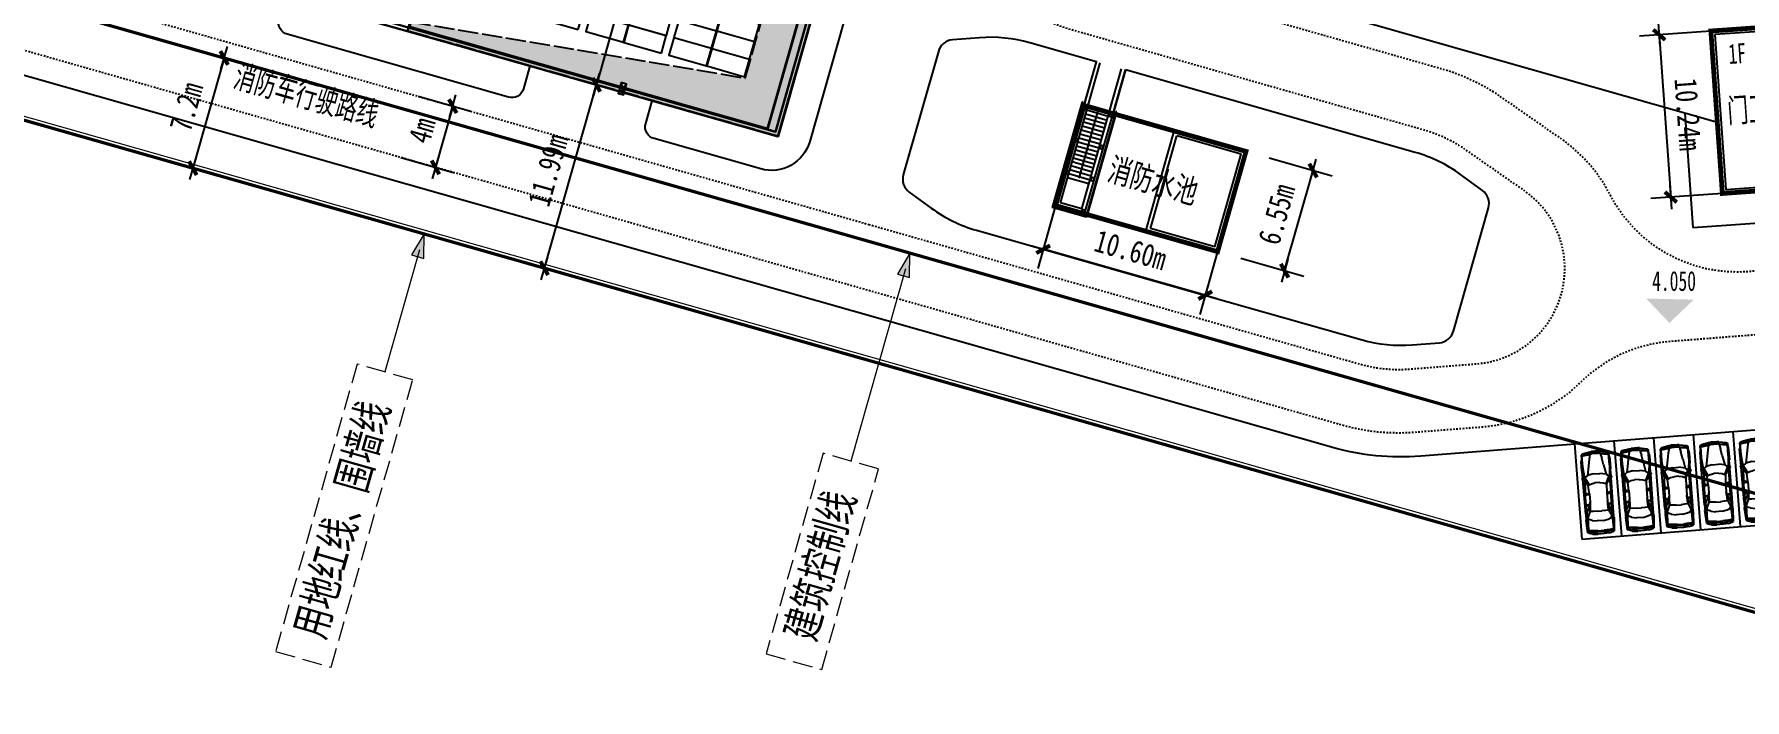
# Model space of a CAD drawing. Header units: millimetres. Extents: x 221342 to 221936, y -165780 to -165359.
# Drawn here: x 221670.4 to 221778.1, y -165635.7 to -165593.9 of the extents above; entities that cross this region are included whole.
import ezdxf
from ezdxf.enums import TextEntityAlignment as Align

# ---------------------------------------------------------------- set-up
doc = ezdxf.new("R2010")
doc.units = ezdxf.units.MM
for name, pattern in [('CENTER', [5.08, 3.175, -0.635, 0.635, -0.635]), ('DASH', [0.35, 0.25, -0.1]), ('DASHED', [1.524, 1.27, -0.254])]:
    doc.linetypes.add(name, pattern=pattern)
doc.layers.add('0-道路', color=22, linetype='Continuous', lineweight=0)
for name, color, linetype in [('JZ-楼梯', 15, 'Continuous'), ('PUB_DIM', 3, 'Continuous'), ('PUB_TEXT', 7, 'Continuous'), ('sgt-室外', 47, 'Continuous'), ('SOLID_HATCH', 251, 'Continuous'), ('WALL', 51, 'Continuous'), ('WINDOW', 150, 'Continuous'), ('zt-道路', 240, 'Continuous'), ('包边板', 8, 'Continuous'), ('单元区域外轮廓', 7, 'ByLayer'), ('屋脊线', 7, 'ByLayer'), ('柱', 2, 'Continuous'), ('消防车道', 3, 'Continuous'), ('组件', 7, 'ByLayer'), ('轴网标注', 240, 'Continuous'), ('逆变器', 7, 'ByLayer'), ('阴影', 8, 'DASHED')]:
    doc.layers.add(name, color=color, linetype=linetype)
doc.styles.add('-仿宋_GB2312', font='', dxfattribs={"width": 0.8})
doc.styles.add('-黑体', font='', dxfattribs={"width": 0.7})
doc.styles.add('dim_font', font='SIMPLEX.shx', dxfattribs={"width": 0.8})
doc.styles.get('-仿宋_GB2312').set_extended_font_data('FangSong_GB2312')
doc.styles.get('-黑体').set_extended_font_data('SimHei')
doc.dimstyles.new('AXIS150', dxfattribs={"dimscale": 1.5, "dimtxt": 300, "dimasz": 1, "dimexe": 250, "dimexo": 300, "dimgap": 150, "dimtad": 1, "dimdec": 0, "dimtxsty": 'dim_font', "dimblk": '_DIMX', "dimblk1": '_DIMX', "dimblk2": '_DIMX', "dimcen": 2.5, "dimse1": 1, "dimse2": 1, "dimclrt": 9, "dimazin": 3, "dimtfac": 1, "dimtdec": 0, "dimtix": 1, "dimtmove": 2, "dimatfit": 3, "dimldrblk": '_DIMX'})

# ---------------------------------------------------------------- blocks, each defined once
blk = doc.blocks.new('_DIMX')
blk.add_line((-150, 0), (150, 0))
at = {"const_width": 50}
blk.add_lwpolyline([(-70, -70), (70, 70)], dxfattribs=at)
blk = doc.blocks.new('*D165')
at = {"layer": 'Defpoints', "color": 0, "linetype": 'Continuous', "transparency": 16777216}
for p in [(221718.3, -165541.9), (221702.87, -165596.23), (221705.77, -165597.06)]:
    blk.add_point(p, dxfattribs=at)
at = {"layer": '轴网标注', "color": 0, "linetype": 'Continuous', "lineweight": -2, "transparency": 16777216}
for p, q in [((221721.2, -165542.73), (221705.77, -165597.05)), ((221718.3, -165541.9), (221722.4, -165543.07)), ((221702.87, -165596.23), (221706.97, -165597.4))]:
    blk.add_line(p, q, dxfattribs=at)
at = {"layer": '轴网标注', "color": 0, "linetype": 'Continuous', "lineweight": -2, "transparency": 16777216, "xscale": 0.005, "yscale": 0.005, "zscale": 0.005}
for p, rotation in [((221721.2, -165542.73), 74.14276208731073), ((221705.77, -165597.06), 254.1427620873107)]:
    blk.add_blockref('_DIMX', p, dxfattribs=dict(at, rotation=rotation))
at = {"layer": '轴网标注', "color": 9, "linetype": 'Continuous', "transparency": 16777216, "insert": (221712.09, -165569.5), "char_height": 1.4, "attachment_point": 5, "rotation": 74.1428, "style": '-仿宋_GB2312'}
blk.add_mtext('\\A1;56.48m', dxfattribs=at)
blk = doc.blocks.new('*D151')
at = {"layer": 'Defpoints', "color": 0, "linetype": 'Continuous', "transparency": 16777216}
for p in [(221680.89, -165594.96), (221678.92, -165601.89), (221680.37, -165602.3)]:
    blk.add_point(p, dxfattribs=at)
at = {"layer": '轴网标注', "color": 0, "linetype": 'Continuous', "lineweight": -2, "transparency": 16777216}
for p, q in [((221682.34, -165595.38), (221680.37, -165602.3)), ((221680.89, -165594.96), (221683.54, -165595.72)), ((221678.92, -165601.89), (221681.57, -165602.64))]:
    blk.add_line(p, q, dxfattribs=at)
at = {"layer": '轴网标注', "color": 0, "linetype": 'Continuous', "lineweight": -2, "transparency": 16777216, "xscale": 0.005, "yscale": 0.005, "zscale": 0.005}
for p, rotation in [((221682.34, -165595.37), 74.14276208731073), ((221680.37, -165602.3), 254.1427620873107)]:
    blk.add_blockref('_DIMX', p, dxfattribs=dict(at, rotation=rotation))
at = {"layer": '轴网标注', "color": 9, "linetype": 'Continuous', "transparency": 16777216, "insert": (221679.96, -165598.44), "char_height": 1.4, "attachment_point": 5, "rotation": 74.1428, "style": '-仿宋_GB2312'}
blk.add_mtext('\\A1;7.2m', dxfattribs=at)
blk = doc.blocks.new('*D153')
at = {"layer": 'Defpoints', "color": 0, "linetype": 'Continuous', "transparency": 16777216}
for p in [(221775.93, -165593.68), (221773.41, -165604.12), (221776.66, -165603.89)]:
    blk.add_point(p, dxfattribs=at)
at = {"layer": '轴网标注', "color": 0, "linetype": 'Continuous', "lineweight": -2, "transparency": 16777216}
for p, q in [((221775.93, -165593.68), (221771.43, -165593.99)), ((221772.68, -165593.91), (221773.41, -165604.12)), ((221776.66, -165603.89), (221772.16, -165604.21))]:
    blk.add_line(p, q, dxfattribs=at)
at = {"layer": '轴网标注', "color": 0, "linetype": 'Continuous', "lineweight": -2, "transparency": 16777216, "xscale": 0.005, "yscale": 0.005, "zscale": 0.005}
for p, rotation in [((221772.68, -165593.91), 94.05406176761927), ((221773.41, -165604.12), 274.0540617676193)]:
    blk.add_blockref('_DIMX', p, dxfattribs=dict(at, rotation=rotation))
at = {"layer": '轴网标注', "color": 9, "linetype": 'Continuous', "transparency": 16777216, "insert": (221774.49, -165598.91), "char_height": 1.4, "attachment_point": 5, "rotation": 274.0541, "style": '-仿宋_GB2312'}
blk.add_mtext('\\A1;10.24m', dxfattribs=at)
blk = doc.blocks.new('_F27')
for p, q in [((-2489, 522), (-2514, 196)), ((-2514, -206), (-2514, 196)), ((-2489, 522), (-2426, 736)), ((-2426, 736), (-2389, 824)), ((-2389, 824), (-1610, 874)), ((-2389, 824), (-1560, 874)), ((-2264, 812), (-2389, 824)), ((-2364, 522), (-2389, 196)), ((-2389, -206), (-2389, 196)), ((-2326, 736), (-2364, 522)), ((-2326, 736), (-2351, 596)), ((-2351, 594), (-2351, 596)), ((-2326, 736), (-2288, 811)), ((-2301, 196), (-2276, 522)), ((-2301, 196), (-2301, -206)), ((-2200, 786), (-2288, 811)), ((-2276, 522), (-2238, 736)), ((-2200, 786), (-2238, 736)), ((-1560, 874), (-2212, 815)), ((-2208, 815), (-2211, 814)), ((-1660, 862), (-2208, 815)), ((-1446, 761), (-2200, 786)), ((-1622, 510), (-1685, 196)), ((-1685, -206), (-1685, 196)), ((-1560, 874), (-1660, 862)), ((-1622, 510), (-1547, 698)), ((-1617, 869), (-1620, 866)), ((-1208, 874), (-1610, 874)), ((-1547, 698), (-1446, 761)), ((-1145, 799), (-1446, 761)), ((-1019, 572), (-1446, 761)), ((-1208, 874), (980, 889)), ((-1145, 799), (-682, 557)), ((-1145, 799), (124, 799)), ((-1082, 145), (-1070, 371)), ((-1082, 145), (-1082, -156)), ((-1070, 371), (-1057, 510)), ((-1019, 572), (-1057, 510)), ((-680, 556), (-1019, 572)), ((-1019, 572), (-479, 547)), ((-743, 849), (-793, 874)), ((-730, 799), (-743, 849)), ((-630, 555), (-730, 799)), ((-680, 556), (-630, 555)), ((-642, 799), (-605, 554)), ((-605, 554), (-630, 555)), ((-479, 547), (-605, 554)), ((61, 547), (-479, 547)), ((-2, 547), (-27, 877)), ((124, 799), (61, 547)), ((61, 547), (564, 572)), ((941, 773), (124, 799)), ((564, 572), (941, 773)), ((564, 572), (614, 522)), ((1079, 748), (614, 522)), ((614, 522), (677, 371)), ((677, 371), (714, 145)), ((714, -156), (714, 145)), ((941, 773), (941, 874)), ((983, 777), (941, 773)), ((941, 773), (987, 765)), ((980, 902), (995, 790)), ((980, 790), (980, 898)), ((995, 790), (980, 790)), ((980, 790), (992, 746)), ((984, 905), (1020, 939)), ((992, 746), (1021, 747)), ((995, 790), (1022, 746)), ((1022, 748), (995, 790)), ((1021, 747), (1022, 748)), ((1053, 768), (1022, 746)), ((1036, 935), (1062, 857)), ((1036, 756), (1079, 748)), ((1051, 889), (1497, 893)), ((1057, 776), (1062, 857)), ((1770, 849), (1058, 784)), ((1204, 585), (1079, 748)), ((1795, 472), (1204, 585)), ((1280, 196), (1204, 585)), ((1280, 196), (1280, -206)), ((1506, 899), (2121, 899)), ((2461, 849), (1770, 849)), ((2222, 397), (1795, 472)), ((2272, 876), (2121, 899)), ((2523, 321), (2222, 397)), ((2272, 876), (2272, 874)), ((2437, 851), (2272, 876)), ((2511, 874), (2287, 874)), ((2398, 849), (2461, 773)), ((2437, 850), (2433, 851)), ((2498, 773), (2436, 849)), ((2511, 874), (2450, 850)), ((2461, 773), (2523, 321)), ((2561, 321), (2498, 773)), ((2599, 773), (2511, 874)), ((2523, 321), (2586, 321)), ((2523, 321), (2561, 196)), ((2580, 196), (2542, 321)), ((2561, 196), (2561, -206)), ((2611, 196), (2574, 321)), ((2580, 321), (2618, 196)), ((2580, 196), (2580, -206)), ((2599, 773), (2687, 321)), ((2611, 196), (2611, -206)), ((2618, -206), (2618, 196)), ((2687, 321), (2699, 196)), ((2699, -206), (2699, 196)), ((-2489, -533), (-2514, -206)), ((-2489, -533), (-2426, -747)), ((-2426, -747), (-2389, -835)), ((-2389, -206), (-2364, -533)), ((-2389, -835), (-2264, -823)), ((-1560, -885), (-2389, -835)), ((-1610, -885), (-2389, -835)), ((-2326, -747), (-2364, -533)), ((-2351, -607), (-2351, -605)), ((-2351, -607), (-2326, -747)), ((-2326, -747), (-2288, -822)), ((-2276, -533), (-2301, -206)), ((-2288, -822), (-2200, -797)), ((-2276, -533), (-2238, -747)), ((-2200, -797), (-2238, -747)), ((-2212, -826), (-1560, -885)), ((-2208, -826), (-2211, -825)), ((-1660, -872), (-2208, -826)), ((-1446, -772), (-2200, -797)), ((-1685, -206), (-1622, -520)), ((-1560, -885), (-1660, -872)), ((-1622, -520), (-1547, -709)), ((-1621, -877), (-1617, -880)), ((-1610, -885), (-1208, -885)), ((-1547, -709), (-1446, -772)), ((-1019, -583), (-1446, -772)), ((-1145, -809), (-1446, -772)), ((-1208, -885), (980, -900)), ((-682, -568), (-1145, -809)), ((-1145, -809), (124, -809)), ((-1070, -382), (-1082, -156)), ((-1057, -520), (-1070, -382)), ((-1019, -583), (-1057, -520)), ((-479, -558), (-1019, -583)), ((-1019, -583), (-680, -567)), ((-743, -860), (-793, -885)), ((-743, -860), (-730, -809)), ((-730, -809), (-630, -566)), ((-680, -567), (-682, -568)), ((-680, -567), (-630, -566)), ((-605, -565), (-642, -809)), ((-630, -566), (-605, -565)), ((-605, -565), (-479, -558)), ((61, -558), (-479, -558)), ((-2, -558), (-27, -884)), ((61, -558), (124, -809)), ((564, -583), (61, -558)), ((941, -784), (124, -809)), ((614, -533), (564, -583)), ((564, -583), (941, -784)), ((677, -382), (614, -533)), ((1079, -759), (614, -533)), ((714, -156), (677, -382)), ((987, -776), (941, -784)), ((983, -788), (941, -784)), ((941, -885), (941, -784)), ((992, -757), (980, -800)), ((995, -800), (980, -800)), ((995, -800), (980, -913)), ((980, -909), (980, -800)), ((984, -916), (1020, -950)), ((992, -757), (1021, -758)), ((995, -800), (1022, -757)), ((1022, -758), (995, -800)), ((1021, -758), (1022, -758)), ((1022, -757), (1053, -779)), ((1036, -767), (1079, -759)), ((1036, -946), (1062, -867)), ((1051, -901), (1497, -904)), ((1057, -787), (1062, -867)), ((1770, -860), (1058, -795)), ((1204, -596), (1079, -759)), ((1204, -596), (1280, -206)), ((1795, -483), (1204, -596)), ((2121, -910), (1506, -910)), ((1770, -860), (2461, -860)), ((1795, -483), (2222, -407)), ((2121, -910), (2272, -887)), ((2270, -887), (2121, -910)), ((2523, -332), (2222, -407)), ((2437, -861), (2272, -887)), ((2272, -885), (2272, -887)), ((2285, -885), (2511, -885)), ((2398, -860), (2461, -784)), ((2436, -860), (2498, -784)), ((2437, -861), (2436, -860)), ((2450, -861), (2511, -885)), ((2523, -332), (2461, -784)), ((2561, -332), (2498, -784)), ((2599, -784), (2511, -885)), ((2523, -332), (2561, -206)), ((2586, -332), (2523, -332)), ((2580, -206), (2542, -332)), ((2618, -6), (2561, -6)), ((2574, -332), (2611, -206)), ((2618, -206), (2580, -332)), ((2687, -332), (2599, -784)), ((2687, -332), (2699, -206))]:
    blk.add_line(p, q)
for centre, start, end in [((990, 898), 132.96497, 179.74535), ((1027, 932), 18.15727, 132.96497), ((1047, 776), 305.15418, 356.86364), ((990, -909), 180.25465, 227.03503), ((1027, -942), 227.03503, 341.84273), ((1047, -787), 3.17983, 54.84582)]:
    blk.add_arc(centre, 10, start, end)
at = {"width": 0.8, "flags": 9}
for tag in ['XSIZE', 'YSIZE']:
    blk.add_attdef(tag, (0, 0), '', height=0.5, dxfattribs=at)
blk = doc.blocks.new('*D124')
at = {"layer": 'Defpoints', "color": 0, "linetype": 'Continuous', "transparency": 16777216}
for p in [(221702.87, -165596.23), (221705.77, -165597.06), (221699.6, -165607.76)]:
    blk.add_point(p, dxfattribs=at)
at = {"layer": '轴网标注', "color": 0, "linetype": 'Continuous', "lineweight": -2, "transparency": 16777216}
for p, q in [((221702.87, -165596.23), (221706.97, -165597.4)), ((221702.5, -165608.58), (221705.77, -165597.06)), ((221699.6, -165607.76), (221703.7, -165608.93))]:
    blk.add_line(p, q, dxfattribs=at)
at = {"layer": '轴网标注', "color": 0, "linetype": 'Continuous', "lineweight": -2, "transparency": 16777216, "xscale": 0.005, "yscale": 0.005, "zscale": 0.005}
for p, rotation in [((221705.77, -165597.06), 74.14276208731069), ((221702.49, -165608.59), 254.1427620873107)]:
    blk.add_blockref('_DIMX', p, dxfattribs=dict(at, rotation=rotation))
at = {"layer": '轴网标注', "color": 9, "linetype": 'Continuous', "transparency": 16777216, "insert": (221702.74, -165602.43), "char_height": 1.4, "attachment_point": 5, "rotation": 74.1428, "style": '-仿宋_GB2312'}
blk.add_mtext('\\A1;11.99m', dxfattribs=at)
blk = doc.blocks.new('_ARROW')
blk.add_solid([(0, 0), (-1, 0.1), (-1, -0.1)])
blk = doc.blocks.new('*D125')
at = {"layer": 'Defpoints', "color": 0, "linetype": 'Continuous', "transparency": 16777216}
for p in [(221734.68, -165604.65), (221733.9, -165607.4), (221744.88, -165607.55)]:
    blk.add_point(p, dxfattribs=at)
at = {"layer": '轴网标注', "color": 0, "linetype": 'Continuous', "lineweight": -2, "transparency": 16777216}
for p, q in [((221734.68, -165604.65), (221733.56, -165608.6)), ((221744.09, -165610.29), (221733.91, -165607.4)), ((221744.88, -165607.55), (221743.76, -165611.5))]:
    blk.add_line(p, q, dxfattribs=at)
at = {"layer": '轴网标注', "color": 0, "linetype": 'Continuous', "lineweight": -2, "transparency": 16777216, "xscale": 0.005, "yscale": 0.005, "zscale": 0.005}
for p, rotation in [((221733.9, -165607.4), 164.1427625761191), ((221744.1, -165610.29), 344.1427625761191)]:
    blk.add_blockref('_DIMX', p, dxfattribs=dict(at, rotation=rotation))
at = {"layer": '轴网标注', "color": 9, "linetype": 'Continuous', "transparency": 16777216, "insert": (221739.4, -165607.45), "char_height": 1.4, "attachment_point": 5, "rotation": 344.1428, "style": '-仿宋_GB2312'}
blk.add_mtext('\\A1;10.60m', dxfattribs=at)
blk = doc.blocks.new('*D126')
at = {"layer": 'Defpoints', "color": 0, "linetype": 'Continuous', "transparency": 16777216}
for p in [(221748.13, -165601.66), (221750.89, -165602.45), (221746.34, -165607.96)]:
    blk.add_point(p, dxfattribs=at)
at = {"layer": '轴网标注', "color": 0, "linetype": 'Continuous', "lineweight": -2, "transparency": 16777216}
for p, q in [((221748.13, -165601.66), (221752.09, -165602.79)), ((221749.1, -165608.74), (221750.89, -165602.45)), ((221746.34, -165607.96), (221750.31, -165609.09))]:
    blk.add_line(p, q, dxfattribs=at)
at = {"layer": '轴网标注', "color": 0, "linetype": 'Continuous', "lineweight": -2, "transparency": 16777216, "xscale": 0.005, "yscale": 0.005, "zscale": 0.005}
for p, rotation in [((221750.89, -165602.45), 74.14276257537598), ((221749.1, -165608.75), 254.142762575376)]:
    blk.add_blockref('_DIMX', p, dxfattribs=dict(at, rotation=rotation))
at = {"layer": '轴网标注', "color": 9, "linetype": 'Continuous', "transparency": 16777216, "insert": (221748.6, -165605.2), "char_height": 1.4, "attachment_point": 5, "rotation": 74.1428, "style": '-仿宋_GB2312'}
blk.add_mtext('\\A1;6.55m', dxfattribs=at)
blk = doc.blocks.new('*D116')
at = {"layer": 'Defpoints', "color": 0, "linetype": 'Continuous', "transparency": 16777216}
for p in [(221694.55, -165597.78), (221693.46, -165601.63), (221695.64, -165602.25)]:
    blk.add_point(p, dxfattribs=at)
at = {"layer": '轴网标注', "color": 0, "linetype": 'Continuous', "lineweight": -2, "transparency": 16777216}
for p, q in [((221694.55, -165597.78), (221697.93, -165598.74)), ((221696.73, -165598.4), (221695.64, -165602.24)), ((221693.46, -165601.63), (221696.84, -165602.59))]:
    blk.add_line(p, q, dxfattribs=at)
at = {"layer": '轴网标注', "color": 0, "linetype": 'Continuous', "lineweight": -2, "transparency": 16777216, "xscale": 0.005, "yscale": 0.005, "zscale": 0.005}
for p, rotation in [((221696.73, -165598.4), 74.14276257570366), ((221695.64, -165602.25), 254.1427625757036)]:
    blk.add_blockref('_DIMX', p, dxfattribs=dict(at, rotation=rotation))
at = {"layer": '轴网标注', "color": 9, "linetype": 'Continuous', "transparency": 16777216, "insert": (221694.79, -165599.93), "char_height": 1.4, "attachment_point": 5, "rotation": 74.1428, "style": '-仿宋_GB2312'}
blk.add_mtext('\\A1;4m', dxfattribs=at)
blk = doc.blocks.new('*U36')
at = {"layer": '单元区域外轮廓', "color": 2}
for points in [[(68500, 79879, 22250), (116980, 79879, 22250), (116980, 31759, 22250), (68500, 31759, 22250), (68500, 79879, 22250)], [(68500, 79879, 23700), (116980, 79879, 23700), (116980, 31759, 23700), (68500, 31759, 23700), (68500, 79879, 23700)]]:
    blk.add_polyline3d(points, close=True, dxfattribs=at)
at = {"flags": 1}
for tag in ['unit_id', 'unit_name', 'parapet_height', 'ground_elevation', 'is_enable_parapet']:
    blk.add_attdef(tag, (0, 0), '', height=2.5, dxfattribs=at)
blk = doc.blocks.new('*U37')
at = {"layer": '屋脊线', "color": 30}
for p, q in [((92740, 79879, 23428), (68500, 79879, 22250)), ((68500, 79879, 22250), (68500, 31759, 22250)), ((92740, 31759, 23428), (92740, 79879, 23428)), ((116980, 79879, 22250), (92740, 79879, 23428)), ((116980, 31759, 22250), (116980, 79879, 22250)), ((68500, 31759, 22250), (92740, 31759, 23428)), ((92740, 31759, 23428), (116980, 31759, 22250))]:
    blk.add_line(p, q, dxfattribs=at)
at = {"flags": 1}
for tag in ['unit_id', 'unit_name']:
    blk.add_attdef(tag, (0, 0), '', height=2.5, dxfattribs=at)
blk = doc.blocks.new('*U40')
at = {"layer": '组件', "color": 0}
blk.add_polyline3d([(0, 0, 0), (0, 113, 0), (-246, 113, 12), (-246, 0, 12)], close=True, dxfattribs=at)
at = {"flags": 1}
for tag in ['silicon-material', 'panel-length', 'panel-width', 'panel-height', 'mounting-hole-spacing1', 'mounting-hole-spacing2', 'userid', 'module-material', 'theme', 'name', 'vmpo', 'voco', 'pmax', 'company-name', 'note', 'id', 'impo', 'isco']:
    blk.add_attdef(tag, (0, 0), '', height=2.5, dxfattribs=at)
blk = doc.blocks.new('*U41')
at = {"layer": '组件', "color": 190}
for p in [(10056, 7791, 2315), (10304, 7791, 2327), (10600, 7791, 2288), (10848, 7791, 2300), (11144, 7791, 2262), (11392, 7791, 2274), (10056, 7676, 2315), (10304, 7676, 2327), (10600, 7676, 2288), (10848, 7676, 2300), (11144, 7676, 2262), (11392, 7676, 2274), (10056, 7560, 2315), (10304, 7560, 2327), (10600, 7560, 2288), (10848, 7560, 2300), (11144, 7560, 2262), (11392, 7560, 2274), (10056, 7445, 2315), (10304, 7445, 2327), (10600, 7445, 2288), (10848, 7445, 2300), (11144, 7445, 2262), (11392, 7445, 2274), (10056, 7329, 2315), (10304, 7329, 2327), (10600, 7329, 2288), (10848, 7329, 2300), (11144, 7329, 2262), (11392, 7329, 2274), (10056, 7214, 2315), (10304, 7214, 2327), (10600, 7214, 2288), (10848, 7214, 2300), (11144, 7214, 2262), (11392, 7214, 2274), (10056, 7099, 2315), (10304, 7099, 2327), (10600, 7099, 2288), (10848, 7099, 2300), (11144, 7099, 2262), (11392, 7099, 2274), (10056, 6983, 2315), (10304, 6983, 2327), (10600, 6983, 2288), (10848, 6983, 2300), (11144, 6983, 2262), (11392, 6983, 2274), (10056, 6868, 2315), (10304, 6868, 2327), (10600, 6868, 2288), (10848, 6868, 2300), (11144, 6868, 2262), (11392, 6868, 2274), (10056, 6752, 2315), (10304, 6752, 2327), (10600, 6752, 2288), (10848, 6752, 2300), (11144, 6752, 2262), (11392, 6752, 2274), (10056, 6637, 2315), (10304, 6637, 2327), (10600, 6637, 2288), (10848, 6637, 2300), (11144, 6637, 2262), (11392, 6637, 2274), (10056, 6522, 2315), (10304, 6522, 2327), (10600, 6522, 2288), (10848, 6522, 2300), (11144, 6522, 2262), (11392, 6522, 2274), (10056, 6406, 2315), (10304, 6406, 2327), (10600, 6406, 2288), (10848, 6406, 2300), (11144, 6406, 2262), (11392, 6406, 2274), (10056, 6291, 2315), (10304, 6291, 2327), (10600, 6291, 2288), (10848, 6291, 2300), (11144, 6291, 2262), (11392, 6291, 2274), (10056, 6175, 2315), (10304, 6175, 2327), (10600, 6175, 2288), (10848, 6175, 2300), (11144, 6175, 2262), (11392, 6175, 2274), (10056, 5982, 2315), (10304, 5982, 2327), (10600, 5982, 2288), (10848, 5982, 2300), (11144, 5982, 2262), (11392, 5982, 2274), (10056, 5867, 2315), (10304, 5867, 2327), (10600, 5867, 2288), (10848, 5867, 2300), (11144, 5867, 2262), (11392, 5867, 2274), (10056, 5751, 2315), (10304, 5751, 2327), (10600, 5751, 2288), (10848, 5751, 2300), (11144, 5751, 2262), (11392, 5751, 2274), (10056, 5636, 2315), (10304, 5636, 2327), (10600, 5636, 2288), (10848, 5636, 2300), (11144, 5636, 2262), (11392, 5636, 2274), (10056, 5520, 2315), (10304, 5520, 2327), (10600, 5520, 2288), (10848, 5520, 2300), (11144, 5520, 2262), (11392, 5520, 2274), (10056, 5405, 2315), (10304, 5405, 2327), (10600, 5405, 2288), (10848, 5405, 2300), (11144, 5405, 2262), (11392, 5405, 2274), (10056, 5290, 2315), (10304, 5290, 2327), (10600, 5290, 2288), (10848, 5290, 2300), (11144, 5290, 2262), (11392, 5290, 2274), (10056, 5174, 2315), (10304, 5174, 2327), (10600, 5174, 2288), (10848, 5174, 2300), (11144, 5174, 2262), (11392, 5174, 2274), (10056, 5059, 2315), (10304, 5059, 2327), (10600, 5059, 2288), (10848, 5059, 2300), (11144, 5059, 2262), (11392, 5059, 2274), (10056, 4943, 2315), (10304, 4943, 2327), (10600, 4943, 2288), (10848, 4943, 2300), (11144, 4943, 2262), (11392, 4943, 2274), (10056, 4828, 2315), (10304, 4828, 2327), (10600, 4828, 2288), (10848, 4828, 2300), (11144, 4828, 2262), (11392, 4828, 2274), (10056, 4635, 2315), (10304, 4635, 2327), (10600, 4635, 2288), (10848, 4635, 2300), (11144, 4635, 2262), (11392, 4635, 2274), (10056, 4519, 2315), (10304, 4519, 2327), (10600, 4519, 2288), (10848, 4519, 2300), (11144, 4519, 2262), (11392, 4519, 2274), (10056, 4404, 2315), (10304, 4404, 2327), (10600, 4404, 2288), (10848, 4404, 2300), (11144, 4404, 2262), (11392, 4404, 2274), (10056, 4288, 2315), (10304, 4288, 2327), (10600, 4288, 2288), (10848, 4288, 2300), (11144, 4288, 2262), (11392, 4288, 2274), (10056, 4173, 2315), (10304, 4173, 2327), (10600, 4173, 2288), (10848, 4173, 2300), (11144, 4173, 2262), (11392, 4173, 2274), (10056, 4058, 2315), (10304, 4058, 2327), (10600, 4058, 2288), (10848, 4058, 2300), (11144, 4058, 2262), (11392, 4058, 2274), (10056, 3942, 2315), (10304, 3942, 2327), (10600, 3942, 2288), (10848, 3942, 2300), (11144, 3942, 2262), (11392, 3942, 2274), (10056, 3827, 2315), (10304, 3827, 2327), (10600, 3827, 2288), (10848, 3827, 2300), (11144, 3827, 2262), (11392, 3827, 2274), (10056, 3711, 2315), (10304, 3711, 2327), (10600, 3711, 2288), (10848, 3711, 2300), (11144, 3711, 2262), (11392, 3711, 2274), (10056, 3596, 2315), (10304, 3596, 2327), (10600, 3596, 2288), (10848, 3596, 2300), (11144, 3596, 2262), (11392, 3596, 2274), (10056, 3481, 2315), (10304, 3481, 2327), (10600, 3481, 2288), (10848, 3481, 2300), (11144, 3481, 2262), (11392, 3481, 2274)]:
    blk.add_blockref('*U40', p, dxfattribs=at)
at = {"flags": 1}
for tag in ['tilt', 'azimuth', 'mode', 'align', 'array-mode', 'panel-x', 'panel-y', 'offset-x', 'offset-y', 'panel-per-row', 'bracket-type', 'bracket-value', 'row-per-array']:
    blk.add_attdef(tag, (0, 0), '', height=2.5, dxfattribs=at)
blk = doc.blocks.new('*U43', base_point=(35, 18))
at = {"color": 0}
for p, q in [((0, 0), (70, 35)), ((45, 18), (65, 18)), ((45, 9), (65, 9))]:
    blk.add_line(p, q, dxfattribs=at)
blk.add_lwpolyline([(0, 0), (70, 0), (70, 35), (0, 35)], close=True, dxfattribs=at)
blk.add_lwpolyline([(4, 26, -0.6815), (13, 29), (20, 23, 0.6815), (29, 26)], format="xyb", dxfattribs=at)

msp = doc.modelspace()

# ---------------------------------------------------------------- hatches: boundary and pattern name
h = msp.add_hatch()
h.set_pattern_fill('DOTS', scale=0.15, angle=-15.857)
h.set_pattern_definition([(344.143, (221595.9987, -165598.90403), (0.1795964, 0.19653122), [0, -0.238125])])
h.paths.add_polyline_path([(221730.334, -165554.038), (221717.196, -165600.29), (221693.906, -165593.675), (221694.07, -165593.098), (221715.139, -165596.634), (221727.47, -165553.224), (221730.334, -165554.038)])
at = {"layer": 'PUB_DIM', "lineweight": 0}
for points in [[(221694.933, -165606.437), (221694.142, -165607.756), (221694.912, -165607.974)], [(221725.515, -165607.637), (221724.724, -165608.956), (221725.494, -165609.174)]]:
    msp.add_hatch(color=20, dxfattribs=at).paths.add_polyline_path(points)
at = {"layer": 'PUB_TEXT'}
msp.add_hatch(color=6, dxfattribs=at).paths.add_polyline_path([(221771.859, -165610.5), (221773.325, -165612.033), (221774.858, -165610.567)])

# ---------------------------------------------------------------- linework, layer by layer
at = {"linetype": 'Continuous'}
for p, q in [((221716.568, -165599.875), (221729.65, -165553.817)), ((221717.049, -165600.012), (221716.568, -165599.875))]:
    msp.add_line(p, q, dxfattribs=at)
at = {"color": 7, "linetype": 'Continuous'}
for p, q in [((221734.682, -165604.652), (221736.472, -165598.351)), ((221734.991, -165604.48), (221736.712, -165598.419)), ((221736.712, -165598.419), (221736.472, -165598.351)), ((221738.059, -165598.802), (221736.712, -165598.419)), ((221736.337, -165604.862), (221738.059, -165598.802)), ((221736.51, -165605.171), (221738.299, -165598.87)), ((221738.059, -165598.802), (221738.299, -165598.87)), ((221738.419, -165598.904), (221738.299, -165598.87)), ((221736.51, -165605.171), (221734.682, -165604.652)), ((221736.337, -165604.862), (221734.991, -165604.48))]:
    msp.add_line(p, q, dxfattribs=at)
at = {"color": 7, "linetype": 'DASH', "ltscale": 0.5}
msp.add_line((221738.351, -165599.145), (221738.231, -165599.111), dxfattribs=at)
at = {"color": 7, "ltscale": 0.5}
for p, q in [((221740.357, -165606.264), (221742.147, -165599.963)), ((221740.666, -165606.092), (221742.319, -165600.272)), ((221746.359, -165601.419), (221742.319, -165600.272)), ((221744.706, -165607.239), (221746.359, -165601.419)), ((221744.706, -165607.239), (221740.666, -165606.092))]:
    msp.add_line(p, q, dxfattribs=at)
at = {"color": 7}
for p, q in [((221746.668, -165601.247), (221742.147, -165599.963)), ((221744.878, -165607.548), (221746.668, -165601.247)), ((221740.357, -165606.264), (221744.878, -165607.548))]:
    msp.add_line(p, q, dxfattribs=at)
at = {"color": 1, "linetype": 'CENTER', "ltscale": 0.005, "const_width": 0.2, "flags": 128}
msp.add_lwpolyline([(221603.925, -165580.583), (221610.9, -165556.03), (221478.696, -165518.473), (221496.499, -165456.12), (221779.341, -165539.17), (221785.941, -165632.291), (221603.925, -165580.583)], dxfattribs=at)
at = {"color": 1, "linetype": 'DASH', "ltscale": 0.005, "const_width": 0.2, "flags": 128}
msp.add_lwpolyline([(221484.852, -165520.222), (221501.789, -165460.904), (221776.503, -165541.568), (221782.33, -165623.78), (221605.892, -165573.657)], dxfattribs=at)
at = {"linetype": 'Continuous'}
for points in [[(221683.958, -165540.838), (221670.875, -165586.896), (221717.049, -165600.012), (221730.131, -165553.954)], [(221677.784, -165589.108), (221710.009, -165598.262)], [(221718.933, -165594.258), (221718.796, -165594.739)], [(221718.796, -165594.739), (221718.933, -165594.258)], [(221718.468, -165595.893), (221718.331, -165596.374)], [(221718.331, -165596.374), (221718.468, -165595.893)], [(221718.004, -165597.528), (221717.214, -165600.308), (221714.434, -165599.519)], [(221714.434, -165599.519), (221717.214, -165600.308), (221718.004, -165597.528)], [(221711.644, -165598.726), (221711.163, -165598.59)], [(221711.163, -165598.59), (221711.644, -165598.726)], [(221713.279, -165599.191), (221712.799, -165599.054)], [(221712.799, -165599.054), (221713.279, -165599.191)]]:
    msp.add_lwpolyline(points, dxfattribs=at)
at = {"color": 8, "linetype": 'Continuous'}
msp.add_lwpolyline([(221716.533, -165599.814), (221694.024, -165593.42), (221707.079, -165547.458), (221729.589, -165553.852)], close=True, dxfattribs=at)
at = {"layer": '0-道路', "linetype": 'Continuous'}
for p, q in [((221782.926, -165631.185), (221604.109, -165580.392)), ((221783.189, -165631.51), (221604.274, -165580.688))]:
    msp.add_line(p, q, dxfattribs=at)
at = {"layer": 'JZ-楼梯', "color": 15}
for p, q in [((221737.99, -165599.042), (221736.644, -165598.66)), ((221737.706, -165600.043), (221736.36, -165599.66)), ((221737.777, -165599.793), (221736.431, -165599.41)), ((221737.848, -165599.542), (221736.502, -165599.16)), ((221737.919, -165599.292), (221736.573, -165598.91)), ((221737.422, -165601.043), (221736.075, -165600.661)), ((221737.493, -165600.793), (221736.146, -165600.41)), ((221737.564, -165600.543), (221736.217, -165600.16)), ((221737.635, -165600.293), (221736.289, -165599.91)), ((221737.067, -165602.294), (221735.72, -165601.911)), ((221737.138, -165602.044), (221735.791, -165601.661)), ((221737.209, -165601.793), (221735.862, -165601.411)), ((221737.28, -165601.543), (221735.933, -165601.161)), ((221737.351, -165601.293), (221736.004, -165600.911)), ((221736.783, -165603.294), (221735.436, -165602.912)), ((221736.854, -165603.044), (221735.507, -165602.661)), ((221736.925, -165602.794), (221735.578, -165602.411)), ((221736.996, -165602.544), (221735.649, -165602.161))]:
    msp.add_line(p, q, dxfattribs=at)
at = {"layer": 'JZ-楼梯', "color": 15, "flags": 128}
msp.add_lwpolyline([(221736.161, -165602.923), (221737.411, -165598.522)], dxfattribs=at)
at = {"layer": 'PUB_DIM', "color": 20, "lineweight": 0}
for p, q in [((221694.642, -165607.435), (221692.461, -165615.111)), ((221725.224, -165608.635), (221721.791, -165620.718))]:
    msp.add_line(p, q, dxfattribs=at)
at = {"layer": 'PUB_DIM', "color": 20, "lineweight": 0, "flags": 128}
for points in [[(221694.933, -165606.437), (221694.142, -165607.756), (221694.912, -165607.974), (221694.933, -165606.437)], [(221725.515, -165607.637), (221724.724, -165608.956), (221725.494, -165609.174), (221725.515, -165607.637)]]:
    msp.add_lwpolyline(points, dxfattribs=at)
at = {"layer": 'PUB_DIM', "color": 20, "linetype": 'DASH', "lineweight": 0, "ltscale": 5}
for points in [[(221690.715, -165614.615), (221685.579, -165632.695), (221689.072, -165633.687), (221694.208, -165615.607)], [(221720.045, -165620.222), (221716.462, -165632.837), (221719.955, -165633.829), (221723.538, -165621.215)]]:
    msp.add_lwpolyline(points, close=True, dxfattribs=at)
at = {"layer": 'sgt-室外', "color": 47, "flags": 128}
for points in [[(221729.049, -165544.956), (221732.647, -165545.978), (221717.214, -165600.308), (221709.287, -165598.057)], [(221701.592, -165595.871), (221686.201, -165591.499)]]:
    msp.add_lwpolyline(points, dxfattribs=at)
at = {"layer": 'SOLID_HATCH', "linetype": 'Continuous'}
for p, q in [((221775.932, -165593.675), (221776.655, -165603.89)), ((221774.815, -165619.056), (221775.282, -165625.038)), ((221777.308, -165618.861), (221777.774, -165624.843)), ((221769.83, -165619.445), (221770.297, -165625.426)), ((221772.323, -165619.25), (221772.789, -165625.232))]:
    msp.add_line(p, q, dxfattribs=at)
at = {"layer": 'WALL', "color": 20, "linetype": 'Continuous'}
for points in [[(221732.35, -165546.143), (221717.049, -165600.012), (221663.18, -165584.71), (221678.481, -165530.842)], [(221686.177, -165533.027), (221670.875, -165586.896), (221717.049, -165600.012), (221732.35, -165546.143)], [(221776.188, -165593.898), (221776.878, -165603.633), (221780.629, -165603.367), (221779.939, -165593.632)]]:
    msp.add_lwpolyline(points, close=True, dxfattribs=at)
at = {"layer": 'WALL', "color": 0, "linetype": 'Continuous', "const_width": 0.3}
msp.add_lwpolyline([(221775.932, -165593.675), (221776.655, -165603.89), (221780.885, -165603.59), (221780.161, -165593.376)], close=True, dxfattribs=at)
at = {"layer": 'WALL', "color": 0, "linetype": 'DASH', "ltscale": 0.005, "const_width": 0.3}
msp.add_lwpolyline([(221734.682, -165604.652), (221744.878, -165607.548), (221746.668, -165601.247), (221736.472, -165598.351)], close=True, dxfattribs=at)
at = {"layer": 'WALL', "color": 51, "linetype": 'Continuous'}
msp.add_lwpolyline([(221776.655, -165603.89), (221780.885, -165603.59)], dxfattribs=at)
at = {"layer": 'WINDOW', "color": 142, "linetype": 'Continuous'}
for p, q in [((221736.351, -165598.135), (221734.466, -165604.772)), ((221736.399, -165598.148), (221734.527, -165604.738)), ((221736.399, -165598.148), (221736.351, -165598.135)), ((221738.467, -165598.736), (221736.596, -165605.325)), ((221738.515, -165598.75), (221736.63, -165605.387)), ((221738.515, -165598.75), (221738.467, -165598.736)), ((221736.63, -165605.387), (221734.466, -165604.772)), ((221736.596, -165605.325), (221734.527, -165604.738))]:
    msp.add_line(p, q, dxfattribs=at)
at = {"layer": 'zt-道路', "linetype": 'Continuous'}
for p, q in [((221604.329, -165577.87), (221752.058, -165619.832)), ((221776.339, -165599.431), (221752.872, -165592.765)), ((221736.472, -165598.351), (221737.252, -165595.605)), ((221736.712, -165598.419), (221737.492, -165595.673)), ((221738.059, -165598.802), (221738.839, -165596.055)), ((221738.299, -165598.87), (221739.079, -165596.124)), ((221774.293, -165598.849), (221774.802, -165606.026)), ((221774.802, -165606.026), (221781.04, -165605.584)), ((221757.674, -165620.393), (221779.8, -165618.667)), ((221767.338, -165619.639), (221767.804, -165625.621)), ((221767.804, -165625.621), (221780.266, -165624.649))]:
    msp.add_line(p, q, dxfattribs=at)
at = {"layer": 'zt-道路', "linetype": 'Continuous', "flags": 128}
for points in [[(221729.049, -165544.956), (221729.459, -165543.513, -0.4142136), (221730.397, -165542.989), (221732.783, -165543.667, -0.4142136), (221734.505, -165546.755), (221719.203, -165600.624, -0.4142136), (221716.115, -165602.346), (221709.401, -165600.439, -0.4142136), (221708.878, -165599.5), (221709.287, -165598.057), (221717.214, -165600.308), (221732.647, -165545.978), (221729.049, -165544.956)], [(221701.592, -165595.871), (221701.182, -165597.314, -0.4142136), (221700.243, -165597.837), (221686.314, -165593.881, -0.4142136), (221685.791, -165592.942), (221686.201, -165591.499), (221701.592, -165595.871)]]:
    msp.add_lwpolyline(points, format="xyb", dxfattribs=at)
msp.add_lwpolyline([(221739.079, -165596.124), (221738.299, -165598.87), (221746.668, -165601.247), (221744.878, -165607.548), (221734.682, -165604.652), (221737.252, -165595.605), (221733.055, -165594.412, 0.0888818), (221729.896, -165594.097), (221728.185, -165594.231, 0.3137796), (221727.301, -165594.954), (221725.095, -165602.72, 0.3137796), (221725.466, -165603.801), (221726.852, -165604.813, 0.0888818), (221729.705, -165606.206), (221741.838, -165609.652), (221753.971, -165613.099, 0.0888818), (221757.13, -165613.414), (221758.841, -165613.28, 0.3137796), (221759.725, -165612.557), (221761.931, -165604.791, 0.3137796), (221761.559, -165603.711), (221760.174, -165602.698, 0.0888818), (221757.321, -165601.305), (221745.188, -165597.859)], format="xyb", close=True, dxfattribs=at)
at = {"layer": 'zt-道路', "linetype": 'Continuous'}
msp.add_arc((221756.43, -165604.441), 16, 254.14276, 274.45959, dxfattribs=at)
at = {"layer": '包边板', "linetype": 'Continuous'}
msp.add_lwpolyline([(221686.011, -165532.731), (221732.647, -165545.978), (221717.214, -165600.308), (221670.579, -165587.062)], close=True, dxfattribs=at)
at = {"layer": '单元区域外轮廓', "elevation": 22.25}
msp.add_lwpolyline([(221683.727, -165540.773), (221730.362, -165554.02), (221717.214, -165600.308), (221670.579, -165587.062), (221683.727, -165540.773)], dxfattribs=at)
at = {"layer": '柱'}
for points in [[(221736.489, -165598.382), (221736.681, -165598.436), (221736.627, -165598.629), (221736.434, -165598.574)], [(221738.268, -165598.887), (221738.076, -165598.833), (221738.021, -165599.025), (221738.214, -165599.08)], [(221735.915, -165600.402), (221736.107, -165600.457), (221736.053, -165600.649), (221735.86, -165600.594)], [(221737.695, -165600.907), (221737.502, -165600.853), (221737.448, -165601.045), (221737.64, -165601.1)], [(221735.341, -165602.422), (221735.534, -165602.477), (221735.479, -165602.669), (221735.287, -165602.614)], [(221737.121, -165602.927), (221736.928, -165602.873), (221736.874, -165603.065), (221737.066, -165603.12)], [(221736.547, -165604.948), (221736.355, -165604.893), (221736.3, -165605.085), (221736.492, -165605.14)]]:
    msp.add_lwpolyline(points, close=True, dxfattribs=at)
at = {"layer": '柱', "color": 251}
for points in [[(221736.496, -165598.394), (221736.669, -165598.443), (221736.62, -165598.617), (221736.446, -165598.567)], [(221738.256, -165598.894), (221738.083, -165598.845), (221738.034, -165599.018), (221738.207, -165599.067)], [(221735.922, -165600.414), (221736.095, -165600.463), (221736.046, -165600.637), (221735.873, -165600.587)], [(221737.682, -165600.914), (221737.509, -165600.865), (221737.46, -165601.038), (221737.633, -165601.087)], [(221735.348, -165602.434), (221735.521, -165602.484), (221735.472, -165602.657), (221735.299, -165602.607)], [(221737.108, -165602.934), (221736.935, -165602.885), (221736.886, -165603.058), (221737.059, -165603.108)], [(221736.535, -165604.954), (221736.361, -165604.905), (221736.312, -165605.078), (221736.485, -165605.128)]]:
    msp.add_lwpolyline(points, close=True, dxfattribs=at)
at = {"layer": '消防车道', "linetype": 'DASH', "ltscale": 0.005, "flags": 128}
for points in [[(221784.526, -165612.333), (221773.347, -165613.205, 0.1763685), (221767.742, -165615.755, -0.1763685), (221761.514, -165618.589), (221757.289, -165618.918, -0.0888818), (221752.726, -165618.463), (221607.144, -165577.11, 0.4142136), (221596.027, -165583.308), (221569.25, -165677.579, -0.4142136), (221553.192, -165686.532), (221459.883, -165660.028, -0.4142136), (221450.93, -165643.97), (221496.971, -165481.882, -0.4142136), (221513.029, -165472.929), (221606.338, -165499.434, 0.4142136), (221617.454, -165493.235), (221617.874, -165491.759)], [(221784.243, -165608.343), (221778.284, -165608.808, -0.3006036), (221769.604, -165603.996, 0.1213192), (221766.443, -165600.407), (221762.8, -165597.876, 0.082821), (221758.934, -165596.046), (221736.84, -165589.77, -0.4142136), (221730.642, -165578.653), (221738.631, -165550.526, -0.4142136), (221749.748, -165544.328), (221763.677, -165548.284), (221762.513, -165552.382), (221774.056, -165555.661), (221777.335, -165544.118), (221765.792, -165540.839), (221764.77, -165544.437), (221627.5, -165505.445, -0.4142136), (221621.302, -165494.328), (221621.712, -165492.886)], [(221722.92, -165605.838), (221753.819, -165614.615, 0.0888818), (221756.978, -165614.93), (221761.203, -165614.601, 0.7050645), (221764.16, -165603.692), (221760.518, -165601.16, 0.082821), (221757.841, -165599.894), (221735.747, -165593.618, -0.4142136), (221726.794, -165577.56), (221734.784, -165549.433, 0.4142136), (221728.585, -165538.317), (221626.407, -165509.293, 0.4142136), (221615.291, -165515.491), (221602.039, -165562.146, 0.4142136), (221608.237, -165573.262), (221722.92, -165605.838)]]:
    msp.add_lwpolyline(points, format="xyb", dxfattribs=at)
at = {"layer": '阴影', "linetype": 'DASHED'}
msp.add_polyline3d([(221730.334, -165554.038, 22.25), (221717.196, -165600.29, 22.25), (221693.906, -165593.675, 23.427), (221694.07, -165593.098, 23.427), (221715.139, -165596.634, 22.395), (221727.47, -165553.224, 22.395), (221730.334, -165554.038, 22.25)], close=True, dxfattribs=at)

# ---------------------------------------------------------------- block references
at = {"layer": 'JZ-楼梯', "color": 15, "xscale": 0.4, "yscale": 0.4, "zscale": 0.4, "rotation": 254.142762575899}
msp.add_blockref('_ARROW', (221736.161, -165602.923), dxfattribs=at)
at = {"layer": 'SOLID_HATCH', "linetype": 'Continuous', "xscale": 0.001, "yscale": 0.001, "zscale": 0.001, "rotation": 94.45958854614472}
for p in [(221768.832, -165622.79), (221771.324, -165622.596), (221773.817, -165622.402), (221776.309, -165622.207), (221778.802, -165622.013)]:
    msp.add_blockref('_F27', p, dxfattribs=at)
at = {"layer": '单元区域外轮廓', "xscale": 0.001, "yscale": 0.001, "zscale": 0.001, "rotation": 344.143}
msp.add_blockref('*U36', (221595.999, -165598.904, -0.001), dxfattribs=at)
at = {"layer": '屋脊线', "xscale": 0.001, "yscale": 0.001, "zscale": 0.001, "rotation": 344.143}
msp.add_blockref('*U37', (221595.999, -165598.904, -0.001), dxfattribs=at)
at = {"layer": '组件', "xscale": 0.01, "yscale": 0.01, "zscale": 0.01, "rotation": 344.143}
msp.add_blockref('*U41', (221595.999, -165598.904, -0.001), dxfattribs=at)
at = {"layer": '逆变器', "xscale": 0.01, "yscale": 0.01, "zscale": 0.01, "rotation": 254.143}
msp.add_blockref('*U43', (221707.411, -165597.308, 23.157), dxfattribs=at)

# ---------------------------------------------------------------- texts
at = {"layer": 'PUB_DIM', "color": 5, "lineweight": 0, "style": '-黑体'}
for s, height, rotation, width, p in [('1F', 1.25, 4.05406, 0.65, (221777.08, -165595.75)), ('消防车行驶路线', 1.5, 344.14276, 0.65, (221682.85, -165597.15)), ('门卫1 (新建)', 1.5, 4.05406, 0.65, (221777.017, -165599.445)), ('消防水池', 1.5, 344.14276, 0.7, (221737.867, -165603.013))]:
    msp.add_text(s, height=height, rotation=rotation, dxfattribs=dict(at, width=width)).set_placement(p)
at = {"layer": 'PUB_DIM', "color": 20, "lineweight": 0, "style": '-黑体', "width": 0.7}
for s, p in [('用地红线、围墙线', (221688.612, -165632.012)), ('建筑控制线', (221719.495, -165632.154))]:
    msp.add_text(s, height=2, rotation=74.14276, dxfattribs=at).set_placement(p)
at = {"layer": 'PUB_DIM', "color": 80, "lineweight": 0, "style": '-黑体', "width": 0.65}
msp.add_attdef('4.050', text='', height=1.25, dxfattribs=at).set_placement((221773.614, -165609.403), align=Align.MIDDLE)
at = {"layer": '逆变器', "color": 2}
msp.add_text('TB2', height=0.2, rotation=344.143, dxfattribs=at).set_placement((221707.411, -165597.308, 23.157), align=Align.MIDDLE_CENTER)

# ---------------------------------------------------------------- dimensions: what is measured, and where the dimension line sits
at = {"layer": '轴网标注', "color": 77, "linetype": 'Continuous'}
for p1, angle, picture, middle in [((221718.303, -165541.903), 254.14276, '*D165', (221712.091, -165569.496)), ((221699.595, -165607.765), 74.14276, '*D124', (221702.737, -165602.427))]:
    dim = msp.add_linear_dim(base=(221705.77, -165597.058), p1=p1, p2=(221702.87, -165596.234), angle=angle, dimstyle='AXIS150', override={"dimscale": 0.005, "dimtxt": 280, "dimexo": 0, "dimdec": 2, "dimpost": 'm', "dimtxsty": '-仿宋_GB2312', "dimsah": 1, "dimse1": 0, "dimse2": 0}, dxfattribs=at)
    dim.commit()
    dim.dimension.update_dxf_attribs({"geometry": picture, "text_midpoint": middle})
for p1, p2, distance, override, picture, middle in [((221775.932, -165593.675), (221776.655, -165603.89), -3.258, {"dimscale": 0.005, "dimtxt": 280, "dimexo": 0, "dimdec": 2, "dimpost": 'm', "dimtxsty": '-仿宋_GB2312', "dimsah": 1, "dimse1": 0, "dimse2": 0}, '*D153', (221774.49, -165598.91)), ((221694.553, -165597.78), (221693.46, -165601.628), 2.262, {"dimscale": 0.005, "dimtxt": 280, "dimexo": 0, "dimpost": 'm', "dimtxsty": '-仿宋_GB2312', "dimsah": 1, "dimse1": 0, "dimse2": 0}, '*D116', (221694.787, -165599.926)), ((221746.343, -165607.964), (221748.133, -165601.663), -2.869, {"dimscale": 0.005, "dimtxt": 280, "dimexo": 0, "dimdec": 2, "dimpost": 'm', "dimtxsty": '-仿宋_GB2312', "dimsah": 1, "dimse1": 0, "dimse2": 0}, '*D126', (221748.603, -165605.201)), ((221744.878, -165607.548), (221734.682, -165604.652), 2.855, {"dimscale": 0.005, "dimtxt": 280, "dimexo": 0, "dimdec": 2, "dimpost": 'm', "dimtxsty": '-仿宋_GB2312', "dimsah": 1, "dimse1": 0, "dimse2": 0}, '*D125', (221739.396, -165607.451))]:
    dim = msp.add_aligned_dim(p1=p1, p2=p2, distance=distance, dimstyle='AXIS150', override=override, dxfattribs=at)
    dim.commit()
    dim.dimension.update_dxf_attribs({"geometry": picture, "text_midpoint": middle})
dim = msp.add_linear_dim(base=(221680.372, -165602.3), p1=(221680.887, -165594.962), p2=(221678.919, -165601.888), angle=74.14276, text='7.2m', dimstyle='AXIS150', override={"dimscale": 0.005, "dimtxt": 280, "dimexo": 0, "dimdec": 2, "dimpost": 'm', "dimtxsty": '-仿宋_GB2312', "dimsah": 1, "dimse1": 0, "dimse2": 0}, dxfattribs=at)
dim.commit()
dim.dimension.update_dxf_attribs({"geometry": '*D151', "text_midpoint": (221679.961, -165598.441)})

doc.saveas('drawing.dxf')
